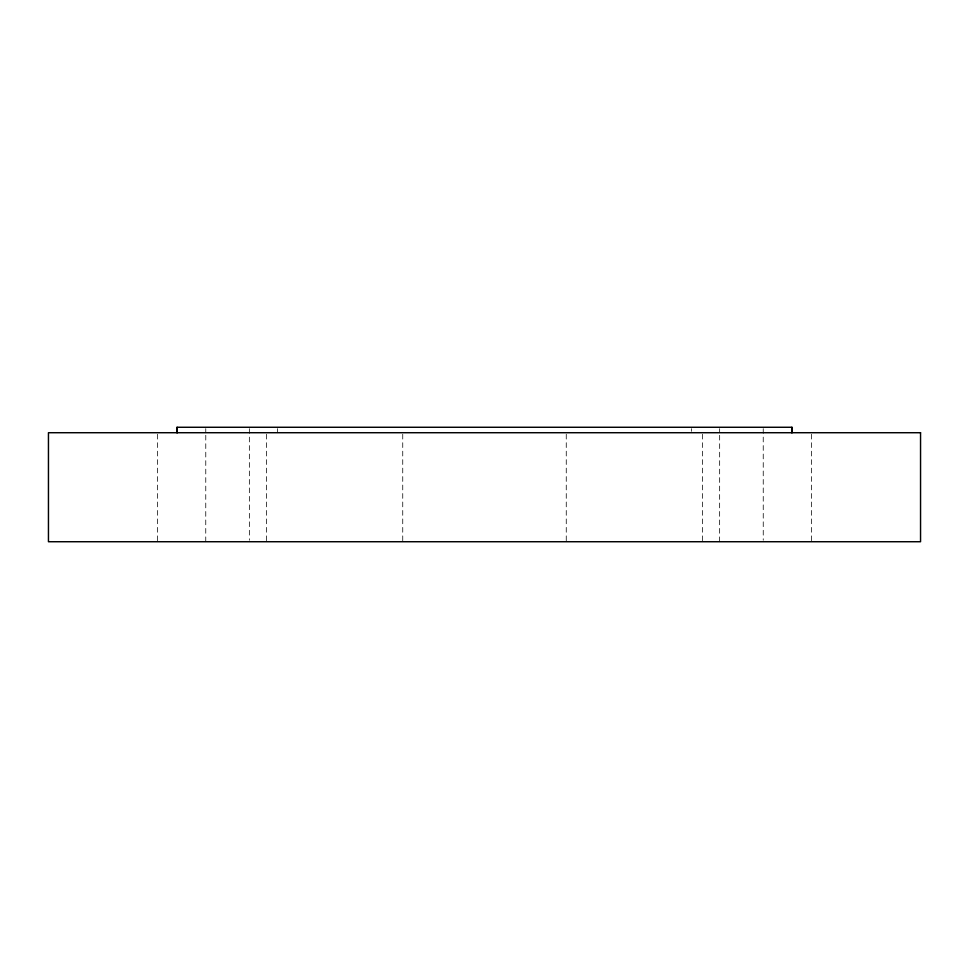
<?xml version="1.0" encoding="UTF-8"?>
<svg xmlns="http://www.w3.org/2000/svg" width="969" height="969" viewBox="0 0 969 969"><rect width="100%" height="100%" fill="white"/><g stroke="black" fill="none" stroke-linecap="round" stroke-linejoin="round"><path stroke-width="0.73" stroke-dasharray="4.84 3.63" d="M205.755 541.732L205.779 434.209M719.64 541.732L719.664 434.209M249.348 428.637L249.36 540.242M763.233 428.637L763.245 540.242M719.652 428.637L719.664 432.719M205.767 428.625L205.779 432.719M811.537 434.233L811.537 541.732M702.525 434.233L702.525 541.732M691.624 428.637L691.624 431.35M566.259 434.233L566.259 541.732M402.741 434.233L402.741 541.732M277.376 428.637L277.376 432.719M266.475 434.233L266.475 541.732M157.463 434.233L157.463 541.732"/><path stroke-width="1.45" d="M177.085 427.268L177.085 432.719L177.085 427.268L791.915 427.268L791.915 432.719L791.915 427.268M920.55 432.719L48.45 432.719L48.45 541.732L920.55 541.732L920.55 432.719"/></g></svg>
